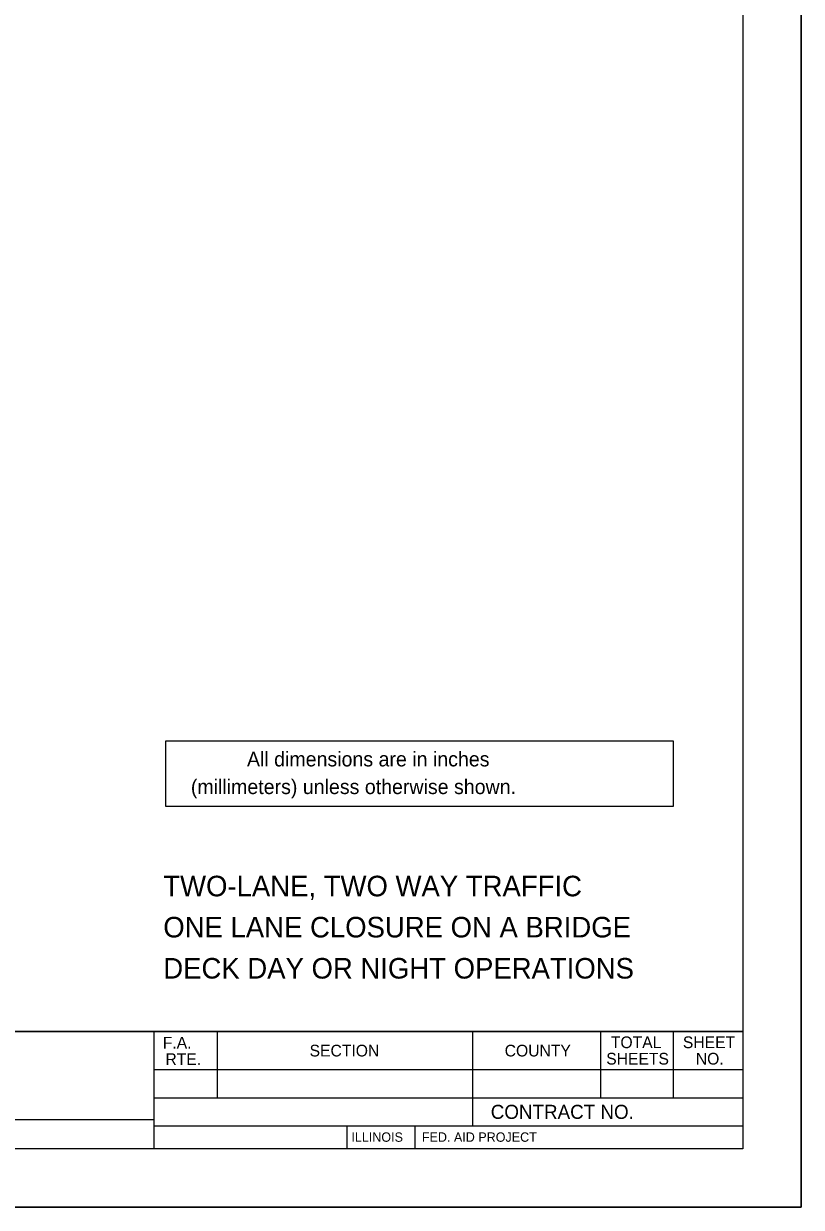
# Model space of a CAD drawing. Extents: x 52832 to 54215, y 64481 to 66497.
# Drawn here: x 54062.4 to 54195.1, y 66057.3 to 66259.4 of the extents above; entities that cross this region are included whole.
import ezdxf

# ---------------------------------------------------------------- set-up
doc = ezdxf.new("R2010")
doc.units = 0
for name, color, linetype in [('Level 48', 7, 'Continuous'), ('Sheets_50 Reference Boundary', 7, 'Continuous'), ('Sheets_General Details', 7, 'Continuous'), ('Sheets_Printer Plotting Border', 7, 'Continuous')]:
    doc.layers.add(name, color=color, linetype=linetype)

msp = doc.modelspace()

# ---------------------------------------------------------------- linework, layer by layer
at = {"layer": 'Level 48'}
msp.add_lwpolyline([(53515.06, 66497.33), (54195.06, 66497.33), (54195.06, 66057.33), (53515.06, 66057.33)], close=True, dxfattribs=at)
at = {"layer": 'Sheets_50 Reference Boundary'}
msp.add_lwpolyline([(53555.06, 66487.33), (54185.06, 66487.33), (54185.06, 66087.33), (53555.06, 66087.33)], close=True, dxfattribs=at)
at = {"layer": 'Sheets_General Details'}
for p, q in [((54195.06, 66057.33), (54195.06, 66497.33)), ((53555.06, 66087.33), (54185.06, 66087.33)), ((54084.55, 66087.33), (54084.55, 66067.33)), ((54095.35, 66087.33), (54095.35, 66076.03)), ((54138.95, 66087.33), (54138.95, 66071.23)), ((54160.79, 66087.33), (54160.79, 66076.03)), ((54173.21, 66087.33), (54173.21, 66076.03)), ((54084.55, 66080.83), (54185.06, 66080.83)), ((54084.55, 66076.03), (54185.06, 66076.03)), ((53930.55, 66072.33), (54084.55, 66072.33)), ((54084.55, 66071.23), (54185.06, 66071.23)), ((54117.49, 66071.23), (54117.49, 66067.33)), ((54129.09, 66071.23), (54129.09, 66067.33)), ((54195.06, 66057.33), (53515.06, 66057.33))]:
    msp.add_line(p, q, dxfattribs=at)
for points in [[(53555.06, 66487.33), (54185.06, 66487.33), (54185.06, 66067.33), (53555.06, 66067.33)], [(54086.6, 66136.95), (54173.22, 66136.95), (54173.22, 66125.76), (54086.6, 66125.76)]]:
    msp.add_lwpolyline(points, close=True, dxfattribs=at)
at = {"layer": 'Sheets_Printer Plotting Border'}
msp.add_lwpolyline([(53515.06, 66057.33), (54195.06, 66057.33), (54195.06, 66497.33), (53515.06, 66497.33)], close=True, dxfattribs=at)

# ---------------------------------------------------------------- texts
at = {"layer": 'Sheets_General Details'}
for s, height, p in [('All dimensions are in inches ', 2.4971, (54100.46, 66132.59)), ('(millimeters) unless otherwise shown.', 2.4971, (54090.89, 66127.87)), ('TWO-LANE, TWO WAY TRAFFIC', 3.5099, (54086.18, 66110.42)), ('ONE LANE CLOSURE ON A BRIDGE', 3.5099, (54086.18, 66103.4)), ('DECK DAY OR NIGHT OPERATIONS', 3.5099, (54086.18, 66096.38)), ('TOTAL', 2, (54162.56, 66084.5)), ('SHEET', 2, (54174.85, 66084.5)), ('F.A.  ', 2, (54086.09, 66084.43)), ('SECTION', 2, (54111.15, 66083.08)), ('COUNTY', 2, (54144.44, 66083.08)), ('RTE.', 2, (54086.55, 66081.63)), ('SHEETS', 2, (54161.77, 66081.7)), ('NO.', 2, (54177.06, 66081.7)), ('CONTRACT NO.      ', 2.4, (54142.06, 66072.43)), ('ILLINOIS', 1.6, (54118.28, 66068.52)), ('FED. AID PROJECT', 1.6, (54130.31, 66068.52))]:
    msp.add_text(s, height=height, dxfattribs=at).set_placement(p)

doc.saveas('drawing.dxf')
